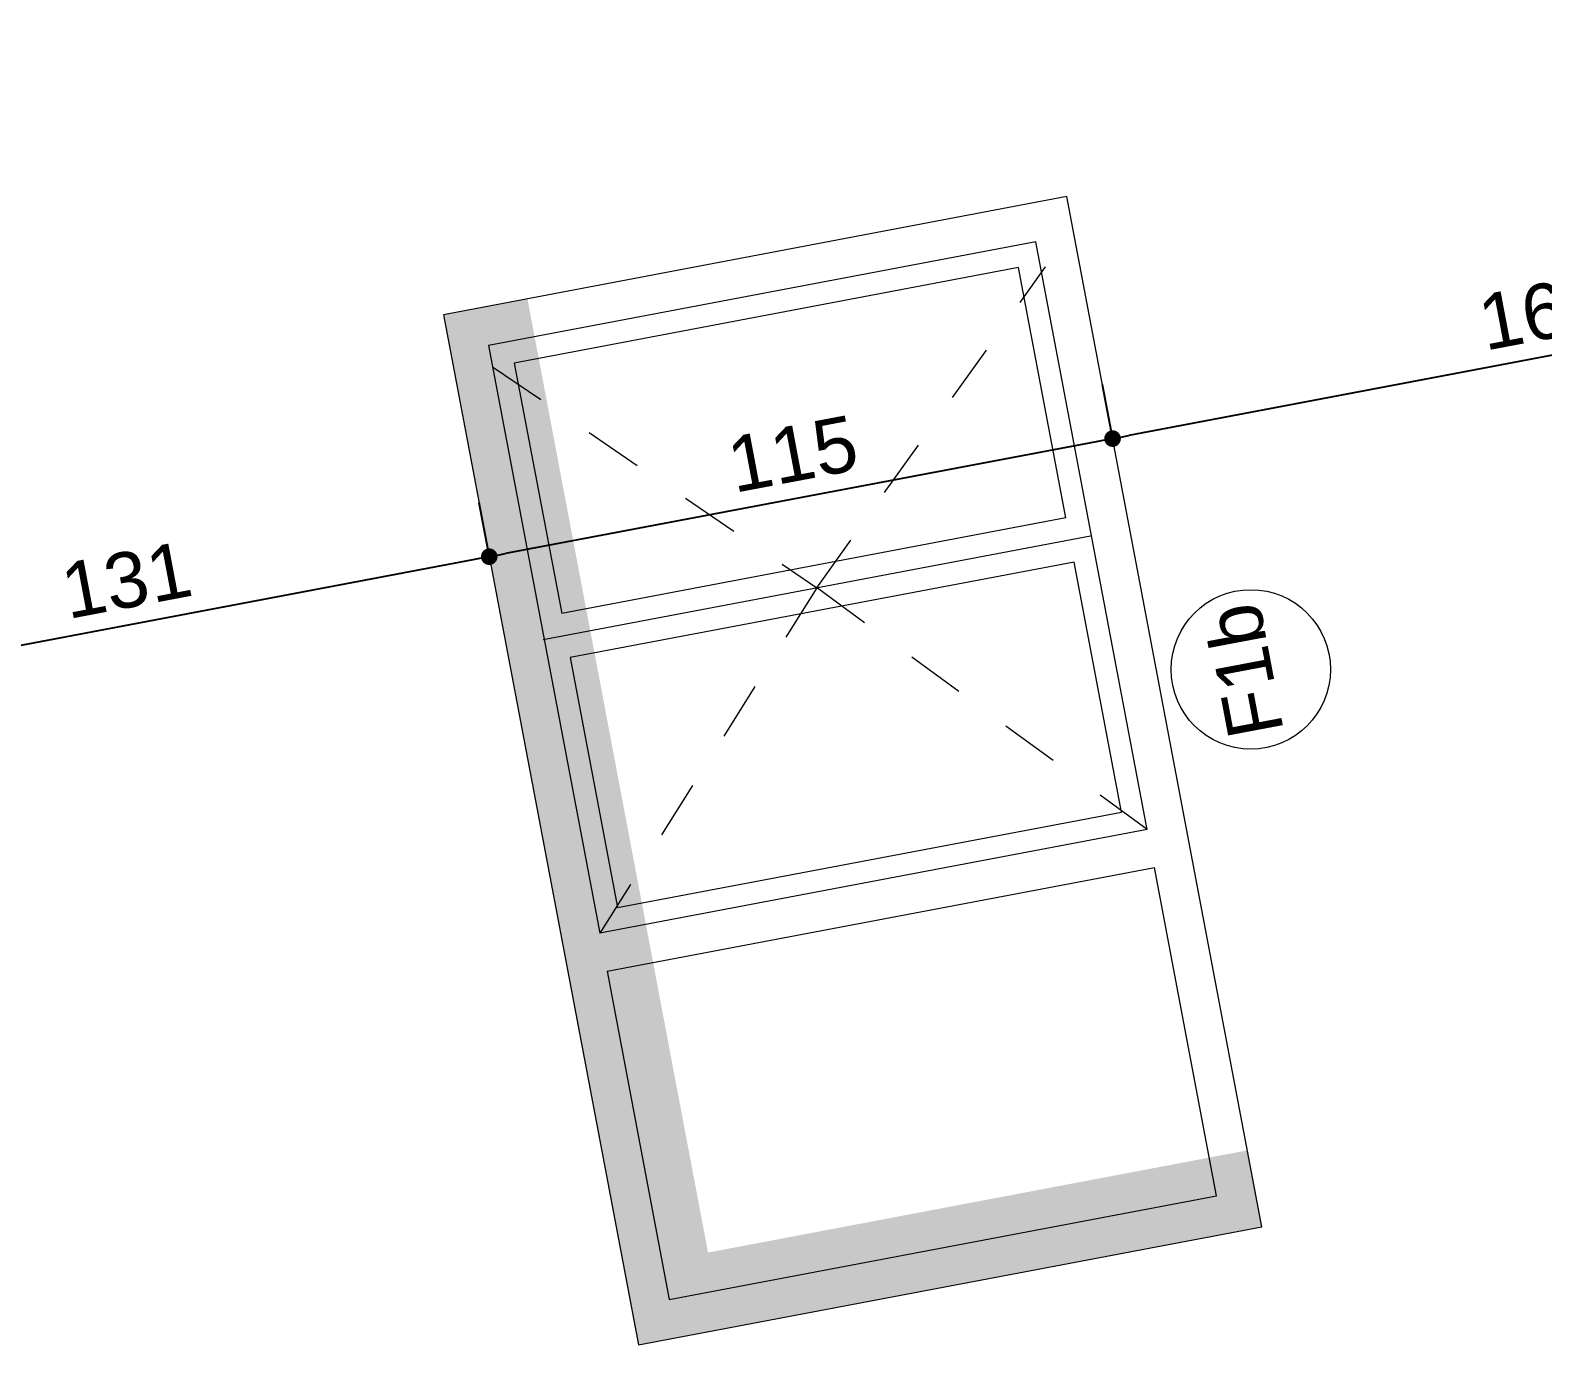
# Model space of a CAD drawing. Header units: centimetres. Extents: x 56941 to 84569, y -27946 to -11680.
# Drawn here: x 57537.6 to 57811.7, y -24186.7 to -23948.5 of the extents above; entities that cross this region are included whole.
import ezdxf

# ---------------------------------------------------------------- set-up
doc = ezdxf.new("R2010")
doc.units = ezdxf.units.CM
doc.header["$LTSCALE"] = 50.8
doc.header["$PDMODE"] = 1
doc.header["$PDSIZE"] = -2
doc.linetypes.add('Style de ligne -1', pattern=[0.41664, 0.20828, -0.20836])
doc.layers.get('0').update_dxf_attribs({"lineweight": 18})
for name, color, linetype, lineweight in [('0-PROJET-COTATIONS', 7, 'Continuous', 13), ('0-PROJET-DESSINS CRÉES', 7, 'Continuous', 9), ('0-PROJET-TEXTE', 7, 'Continuous', 5)]:
    doc.layers.add(name, color=color, linetype=linetype, lineweight=lineweight)
doc.styles.add('Arial', font='Arial')
doc.styles.add('Helvetica', font='Helvetica')
doc.dimstyles.new('IS cotation 1_20ème', dxfattribs={"dimtxt": 10.08724, "dimasz": 3.007568, "dimexe": 1, "dimexo": 15.875, "dimgap": 3, "dimtad": 1, "dimdec": 1, "dimtxsty": 'Helvetica', "dimblk": 'DOT', "dimblk1": 'DOT', "dimblk2": 'DOT', "dimcen": 0, "dimdle": 10, "dimazin": 0, "dimtfac": 1, "dimtdec": 1, "dimtix": 1, "dimtmove": 0, "dimatfit": 0, "dimldrblk": 'VW_FILLEDARROW', "dimfxl": 0, "dimfrac": 2, "dimtolj": 1, "dimarcsym": 0})

# ---------------------------------------------------------------- blocks, each defined once
blk = doc.blocks.new('FENETRE TYPE')
at = {"layer": '0-PROJET-DESSINS CRÉES', "color": 7, "linetype": 'Style de ligne -1', "lineweight": 5}
for p, q in [((8.95, -7), (59.23, -57.3)), ((59.23, -57.3), (113.45, -7)), ((59.23, -57.3), (9.82, -108.87)), ((113.45, -108), (59.23, -57.3))]:
    blk.add_line(p, q, dxfattribs=at)
at = {"layer": '0-PROJET-DESSINS CRÉES', "color": 7, "linetype": 'Continuous', "lineweight": 13}
for p, q in [((59.23, -6.8), (59.23, -107.8)), ((113.45, -108), (113.45, -7)), ((120.45, -7), (120.45, -108)), ((55.2, -104), (55.2, -11)), ((63.35, -104), (63.35, -11))]:
    blk.add_line(p, q, dxfattribs=at)
at = {"layer": '0-PROJET-DESSINS CRÉES', "color": 7, "linetype": 'Continuous', "lineweight": 13, "flags": 128}
blk.add_lwpolyline([(-1.98, 0), (188.02, 0), (188.02, -115), (-1.98, -115)], close=True, dxfattribs=at)
for points in [[(113.45, -108), (5.02, -108), (5.02, -7), (113.45, -7)], [(120.45, -7), (181.02, -7), (181.02, -108), (120.45, -108)], [(55.2, -104), (9.02, -104), (9.02, -11), (55.2, -11)], [(63.35, -11), (109.45, -11), (109.45, -104), (63.35, -104)]]:
    blk.add_lwpolyline(points, dxfattribs=at)
blk = doc.blocks.new('Groupe-49-1')
at = {"layer": '0-PROJET-TEXTE', "color": 7, "linetype": 'Continuous', "lineweight": 5}
blk.add_circle((18941.9, -46151.3), 14.45, dxfattribs=at)
at = {"layer": '0-PROJET-TEXTE', "color": 7, "insert": (18938, -46164.41), "char_height": 10.087, "attachment_point": 1, "rotation": 100.7236, "line_spacing_factor": 0.834288, "style": 'Helvetica'}
blk.add_mtext('F1b', dxfattribs=at)
blk = doc.blocks.new('Groupe-80-1')
at = {"layer": '0-PROJET-TEXTE', "color": 7}
blk.add_blockref('Groupe-49-1', (0, 0), dxfattribs=at)
blk = doc.blocks.new('_DOT')
at = {"color": 0, "linetype": 'ByBlock', "lineweight": -2}
blk.add_line((-0.5, 0), (-1, 0), dxfattribs=at)
at = {"color": 0, "linetype": 'ByBlock', "const_width": 0.5}
blk.add_lwpolyline([(-0.25, 0, 1), (0.25, 0, 1)], format="xyb", close=True, dxfattribs=at)
blk = doc.blocks.new('*D447')
at = {"layer": '0-PROJET-DESSINS CRÉES', "color": 0, "linetype": 'Continuous', "lineweight": -2}
for p, q in [((57618.9, -24034.08), (57620.94, -24044.89)), ((57617.8, -24044.47), (57495.16, -24067.69)), ((57490.35, -24058.43), (57492.4, -24069.23))]:
    blk.add_line(p, q, dxfattribs=at)
at = {"layer": 'Defpoints', "color": 0}
for p in [(57479.29, -24000.06), (57612.45, -24000.06), (57492.21, -24068.25)]:
    blk.add_point(p, dxfattribs=at)
at = {"layer": '0-PROJET-DESSINS CRÉES', "color": 0, "lineweight": -2, "xscale": 3.007568359375, "yscale": 3.007568359375, "zscale": 3.007568359375}
for p, rotation in [((57620.76, -24043.91), 10.72359474388788), ((57492.21, -24068.25), 190.7235947438879)]:
    blk.add_blockref('_DOT', p, dxfattribs=dict(at, rotation=rotation))
at = {"layer": '0-PROJET-DESSINS CRÉES', "color": 0, "lineweight": 13, "insert": (57554.99, -24048.18), "char_height": 10.069, "attachment_point": 5, "rotation": 10.7236, "style": 'Arial'}
blk.add_mtext('\\A1;131', dxfattribs=at)
blk = doc.blocks.new('VW_FILLEDARROW')
at = {"linetype": 'Continuous', "lineweight": 0}
blk.add_hatch(color=0, dxfattribs=at).paths.add_polyline_path([(-10.557, 2.829), (0, 0), (-10.557, -2.829)])
at = {"color": 0, "linetype": 'Continuous', "lineweight": 5, "flags": 128}
blk.add_lwpolyline([(-10.557, 2.829), (0, 0), (-10.557, -2.829)], close=True, dxfattribs=at)
blk = doc.blocks.new('*D448')
at = {"layer": '0-PROJET-DESSINS CRÉES', "color": 0, "linetype": 'Continuous', "lineweight": -2}
for p, q in [((57731.89, -24012.68), (57733.93, -24023.49)), ((57730.79, -24023.07), (57623.71, -24043.35)), ((57618.9, -24034.08), (57620.94, -24044.89))]:
    blk.add_line(p, q, dxfattribs=at)
at = {"layer": 'Defpoints', "color": 0}
for p in [(57725.44, -23978.66), (57612.45, -24000.06), (57620.76, -24043.91)]:
    blk.add_point(p, dxfattribs=at)
at = {"layer": '0-PROJET-DESSINS CRÉES', "color": 0, "lineweight": -2, "xscale": 3.007568359375, "yscale": 3.007568359375, "zscale": 3.007568359375}
for p, rotation in [((57733.75, -24022.51), 10.72359474388736), ((57620.76, -24043.91), 190.7235947438874)]:
    blk.add_blockref('_DOT', p, dxfattribs=dict(at, rotation=rotation))
at = {"layer": '0-PROJET-DESSINS CRÉES', "color": 0, "lineweight": 13, "insert": (57675.76, -24025.31), "char_height": 10.069, "attachment_point": 5, "rotation": 10.7236, "style": 'Arial'}
blk.add_mtext('\\A1;115', dxfattribs=at)
blk = doc.blocks.new('*D449')
at = {"layer": '0-PROJET-DESSINS CRÉES', "color": 0, "linetype": 'Continuous', "lineweight": -2}
for p, q in [((57891.13, -23982.53), (57893.17, -23993.34)), ((57890.03, -23992.91), (57736.7, -24021.95)), ((57731.89, -24012.68), (57733.93, -24023.49))]:
    blk.add_line(p, q, dxfattribs=at)
at = {"layer": 'Defpoints', "color": 0}
for p in [(57884.68, -23948.5), (57725.44, -23978.66), (57733.75, -24022.51)]:
    blk.add_point(p, dxfattribs=at)
at = {"layer": '0-PROJET-DESSINS CRÉES', "color": 0, "lineweight": -2, "xscale": 3.007568359375, "yscale": 3.007568359375, "zscale": 3.007568359375}
for p, rotation in [((57892.99, -23992.35), 10.72359474388736), ((57733.75, -24022.51), 190.7235947438874)]:
    blk.add_blockref('_DOT', p, dxfattribs=dict(at, rotation=rotation))
at = {"layer": '0-PROJET-DESSINS CRÉES', "color": 0, "lineweight": 13, "insert": (57811.87, -23999.54), "char_height": 10.069, "attachment_point": 5, "rotation": 10.7236, "style": 'Arial'}
blk.add_mtext('\\A1;162', dxfattribs=at)

msp = doc.modelspace()

# ---------------------------------------------------------------- hatches: boundary and pattern name
at = {"layer": '0-PROJET-DESSINS CRÉES', "linetype": 'Continuous', "lineweight": 0}
msp.add_hatch(color=7, dxfattribs=at).paths.add_polyline_path([(57627.68, -23997.17), (57660.42, -24170.03), (57758.18, -24151.51), (57760.8, -24165.34), (57647.81, -24186.74), (57612.45, -24000.06)])

# ---------------------------------------------------------------- block references
at = {"layer": '0-PROJET-COTATIONS', "color": 7}
msp.add_blockref('Groupe-80-1', (38816.91, 22086.96), dxfattribs=at)
at = {"layer": '0-PROJET-DESSINS CRÉES', "color": 7, "xscale": -1, "rotation": 100.7235947439664}
msp.add_blockref('FENETRE TYPE', (57612.82, -24002), dxfattribs=at)

# ---------------------------------------------------------------- dimensions: what is measured, and where the dimension line sits
at = {"layer": '0-PROJET-DESSINS CRÉES', "color": 7, "linetype": 'Continuous', "lineweight": 13}
for base, p1, p2, picture, middle in [((57733.75, -24022.51), (57884.68, -23948.5), (57725.44, -23978.66), '*D449', (57811.87, -23999.54)), ((57620.76, -24043.91), (57725.44, -23978.66), (57612.45, -24000.06), '*D448', (57675.76, -24025.31)), ((57492.21, -24068.25), (57612.45, -24000.06), (57479.29, -24000.06), '*D447', (57554.99, -24048.18))]:
    dim = msp.add_linear_dim(base=base, p1=p1, p2=p2, angle=10.7236, dimstyle='IS cotation 1_20ème', override={"dimtxt": 10.068866, "dimdec": 0, "dimpost": '<>', "dimtxsty": 'Arial', "dimtmove": 2}, dxfattribs=at)
    dim.commit()
    dim.dimension.update_dxf_attribs({"geometry": picture, "text_midpoint": middle})

doc.saveas('drawing.dxf')
